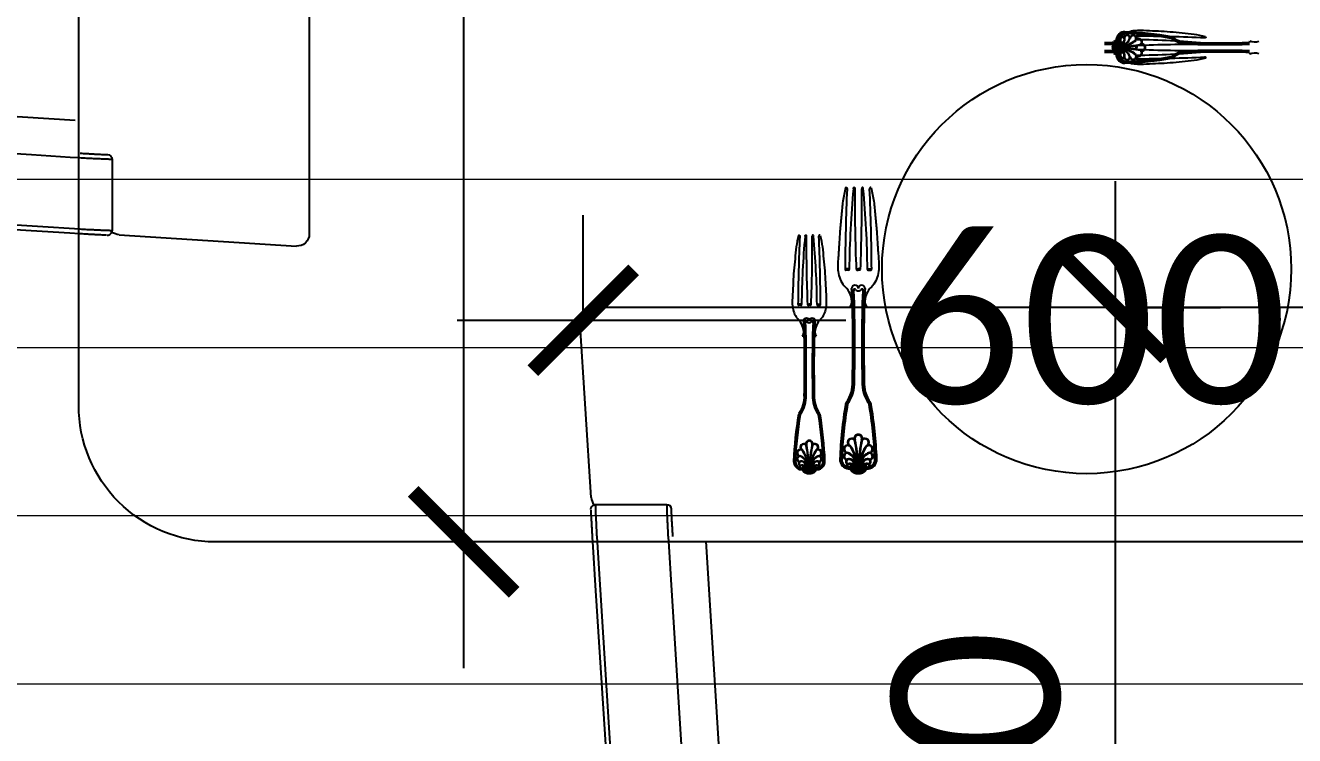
# Model space of a CAD drawing. Header units: millimetres. Extents: x -18512 to 101824, y -95768 to 52898.
# Drawn here: x 31780 to 32534, y -53683 to -53261 of the extents above; entities that cross this region are included whole.
import ezdxf

# ---------------------------------------------------------------- set-up
doc = ezdxf.new("R2010")
doc.units = ezdxf.units.MM
doc.header["$LTSCALE"] = 25
doc.header["$PDMODE"] = 3
doc.layers.get('0').update_dxf_attribs({"color": 254, "lineweight": 0})
doc.layers.get('Defpoints').update_dxf_attribs({"lineweight": 0})
doc.layers.add('1547 I-StB-p-00-GA$0$WD-FURNITURE', color=1, linetype='Continuous')
doc.layers.add('1547 I-StB-p-00-GA$0$WD-FURNITURE-DETAIL', color=126, linetype='Continuous')
doc.layers.add('I-WALL', color=2, linetype='Continuous', lineweight=9)
doc.layers.add('wood flooring', color=8, linetype='Continuous', lineweight=13)
doc.styles.add('FW_Calibri', font='calibri.ttf')
doc.dimstyles.new('1-50', dxfattribs={"dimscale": 50, "dimtxt": 2, "dimasz": 1.2, "dimexe": 1.25, "dimexo": 0.625, "dimtad": 1, "dimdec": 0, "dimtxsty": 'FW_Calibri', "dimblk": 'ARCHTICK', "dimcen": 2.5, "dimdle": 1.5, "dimadec": 0, "dimazin": 0, "dimtfac": 1, "dimtdec": 0, "dimtmove": 0, "dimatfit": 3, "dimfxl": 6, "dimfxlon": 1, "dimarcsym": 0})

# ---------------------------------------------------------------- blocks, each defined once
blk = doc.blocks.new('1547 I-StB-p-00-GA$0$chair')
at = {"layer": '1547 I-StB-p-00-GA$0$WD-FURNITURE'}
for p, q in [((265.77, 74.61), (280.06, -151.87)), ((308.87, -178.78), (360.92, -178.78)), ((321.29, -179.15), (321.29, -178.78)), ((355.45, -179.15), (355.45, -178.78)), ((364.29, -184.13), (372.48, -313.98)), ((-361.61, -323.4), (363.64, -323.39))]:
    blk.add_line(p, q, dxfattribs=at)
at = {"layer": '1547 I-StB-p-00-GA$0$WD-FURNITURE', "flags": 128}
for points in [[(307.87, -155.17), (307.42, -148.1), (305.64, -119.83), (298.51, -6.72), (286.74, 179.8)], [(338.79, 179.8), (339.24, 172.73), (341.02, 144.45), (348.16, 31.35), (359.92, -155.17)], [(363.45, -154.95), (363.01, -147.88), (361.23, -119.6), (354.09, -6.5), (342.34, 179.8)], [(360.92, -178.78), (361.64, -178.71), (361.83, -178.66)]]:
    blk.add_lwpolyline(points, dxfattribs=at)
at = {"layer": '1547 I-StB-p-00-GA$0$WD-FURNITURE'}
for centre, radius, start, end in [((308.87, -175.24), 3.54, 183.60511, 269.99879), ((355.45, -184.68), 8.85, 3.6089, 42.04866), ((363.64, -314.54), 8.85, 270.00043, 3.60887)]:
    blk.add_arc(centre, radius, start, end, dxfattribs=at)
for points, knots in [([(304.34, -155.4), (304.43, -156.89), (304.59, -159.52), (304.8, -163.1), (304.97, -166.12), (305.12, -168.83), (305.23, -171.16), (305.31, -173.04), (305.36, -174.42), (305.37, -175.3), (305.35, -175.41), (305.33, -175.46)], [0, 0, 0, 0, 0.142603, 0.249927, 0.35725, 0.464402, 0.571553, 0.678665, 0.785775, 0.892887, 1, 1, 1, 1]), ([(308.87, -178.78), (308.88, -178.72), (308.9, -178.59), (308.89, -177.57), (308.85, -175.94), (308.77, -173.74), (308.65, -170.99), (308.51, -167.82), (308.34, -164.26), (308.13, -160.04), (307.96, -156.93), (307.87, -155.17)], [0, 0, 0, 0, 0.105606, 0.214271, 0.319871, 0.428528, 0.534156, 0.642836, 0.748613, 0.857447, 1, 1, 1, 1]), ([(359.92, -155.17), (360.01, -156.93), (360.18, -160.01), (360.39, -164.22), (360.56, -167.76), (360.7, -170.96), (360.81, -173.69), (360.9, -175.92), (360.94, -177.54), (360.95, -178.59), (360.93, -178.72), (360.92, -178.78)], [0, 0, 0, 0, 0.142554, 0.248331, 0.357164, 0.462792, 0.571472, 0.677072, 0.785729, 0.891335, 1, 1, 1, 1]), ([(364.47, -174.8), (364.48, -174.78), (364.49, -174.68), (364.47, -173.95), (364.43, -172.6), (364.35, -170.71), (364.23, -168.38), (364.09, -165.67), (363.92, -162.66), (363.71, -159.07), (363.55, -156.45), (363.45, -154.95)], [0, 0, 0, 0, 0.025798, 0.142664, 0.25953, 0.376395, 0.493305, 0.610216, 0.727313, 0.84441, 1, 1, 1, 1]), ([(364.48, -175.21), (364.48, -175.22), (364.48, -175.32), (364.47, -175.5), (364.42, -175.88), (364.28, -176.43), (363.98, -177.09), (363.44, -177.78), (362.72, -178.36), (362.12, -178.55), (361.82, -178.64)], [0, 0, 0, 0, 0.031894, 0.193604, 0.305661, 0.40232, 0.533496, 0.682089, 0.844817, 1, 1, 1, 1])]:
    blk.add_open_spline(points, degree=3, knots=knots, dxfattribs=at)
blk = doc.blocks.new('_ArchTick')
at = {"color": 0, "linetype": 'ByBlock', "const_width": 0.15}
blk.add_lwpolyline([(-0.5, -0.5), (0.5, 0.5)], dxfattribs=at)
blk = doc.blocks.new('*D437')
at = {"layer": 'Defpoints', "color": 0, "transparency": 16777216}
for p in [(32040.38, -50068.12), (32040.38, -53568.12), (32040.38, -53568.12)]:
    blk.add_point(p, dxfattribs=at)
at = {"layer": 'I-WALL', "color": 0, "lineweight": -2, "transparency": 16777216}
for p, q in [((32040.38, -49993.12), (32040.38, -53643.12)), ((32040.38, -50068.12), (31977.88, -50068.12)), ((32040.38, -53568.12), (31977.88, -53568.12))]:
    blk.add_line(p, q, dxfattribs=at)
at = {"layer": 'I-WALL', "color": 0, "lineweight": -2, "transparency": 16777216, "xscale": 59.99999999999995, "yscale": 59.99999999999995, "zscale": 59.99999999999995}
for p, rotation in [((32040.38, -50068.12), 90), ((32040.38, -53568.12), 270)]:
    blk.add_blockref('_ArchTick', p, dxfattribs=dict(at, rotation=rotation))
at = {"layer": 'I-WALL', "color": 0, "transparency": 16777216, "insert": (31957.9, -51818.12), "char_height": 100, "attachment_point": 5, "rotation": 90, "style": 'FW_Calibri'}
blk.add_mtext('3500', dxfattribs=at)
blk = doc.blocks.new('*D439')
at = {"layer": 'Defpoints', "color": 0, "transparency": 16777216}
for p in [(32410.73, -53428.74), (32410.73, -54048.89), (32427.73, -54048.89)]:
    blk.add_point(p, dxfattribs=at)
at = {"layer": 'I-WALL', "color": 0, "lineweight": -2, "transparency": 16777216}
for p, q in [((32427.73, -53353.74), (32427.73, -54123.89)), ((32427.73, -53428.74), (32490.23, -53428.74)), ((32427.73, -54048.89), (32490.23, -54048.89))]:
    blk.add_line(p, q, dxfattribs=at)
at = {"layer": 'I-WALL', "color": 0, "lineweight": -2, "transparency": 16777216, "xscale": 59.99999999999995, "yscale": 59.99999999999995, "zscale": 59.99999999999995}
for p, rotation in [((32427.73, -53428.74), 90), ((32427.73, -54048.89), 270)]:
    blk.add_blockref('_ArchTick', p, dxfattribs=dict(at, rotation=rotation))
at = {"layer": 'I-WALL', "color": 0, "transparency": 16777216, "insert": (32345.25, -53738.81), "char_height": 100, "attachment_point": 5, "rotation": 90, "style": 'FW_Calibri'}
blk.add_mtext('620', dxfattribs=at)
blk = doc.blocks.new('*D440')
at = {"layer": 'Defpoints', "color": 0, "transparency": 16777216}
for p in [(32111.54, -53436.37), (32711.92, -53435.91), (32711.92, -53436.37)]:
    blk.add_point(p, dxfattribs=at)
at = {"layer": 'I-WALL', "color": 0, "lineweight": -2, "transparency": 16777216}
for p, q in [((32111.54, -53436.37), (32111.54, -53373.87)), ((32036.54, -53436.37), (32267.56, -53436.37)), ((32786.92, -53436.37), (32555.91, -53436.37)), ((32711.92, -53436.37), (32711.92, -53498.87))]:
    blk.add_line(p, q, dxfattribs=at)
at = {"layer": 'I-WALL', "color": 0, "lineweight": -2, "transparency": 16777216, "xscale": 59.99999999999995, "yscale": 59.99999999999995, "zscale": 59.99999999999995, "rotation": 180}
blk.add_blockref('_ArchTick', (32111.54, -53436.37), dxfattribs=at)
at = {"layer": 'I-WALL', "color": 0, "lineweight": -2, "transparency": 16777216, "xscale": 59.99999999999995, "yscale": 59.99999999999995, "zscale": 59.99999999999995}
blk.add_blockref('_ArchTick', (32711.92, -53436.37), dxfattribs=at)
at = {"layer": 'I-WALL', "color": 0, "transparency": 16777216, "insert": (32411.73, -53436.37), "char_height": 100, "attachment_point": 5, "style": 'FW_Calibri'}
blk.add_mtext('600', dxfattribs=at)

msp = doc.modelspace()

# ---------------------------------------------------------------- hatches: boundary and pattern name
at = {"layer": 'wood flooring'}
h = msp.add_hatch(dxfattribs=at)
h.set_pattern_fill('_USER', color=256, scale=100, pattern_type=0)
h.set_pattern_definition([(360, (338285.01, 171947.46), (-2e-14, 100), [])])
h.paths.add_polyline_path([(33755.49, -49171.88), (31012.89, -49171.88), (31012.89, -49811.47), (31012.89, -62446.88), (32698.09, -62446.88), (32698.09, -63146.88), (33808.09, -63146.88)])

# ---------------------------------------------------------------- linework, layer by layer
at = {"layer": '1547 I-StB-p-00-GA$0$WD-FURNITURE'}
msp.add_lwpolyline([(31892.63, -50068.12), (32930.47, -50068.12, -0.414214), (33011.55, -50149.21), (33011.55, -53487.04, -0.414214), (32930.47, -53568.12), (31892.63, -53568.12, -0.414214), (31811.55, -53487.04), (31811.55, -50149.21, -0.414214)], format="xyb", close=True, dxfattribs=at)
at = {"layer": '1547 I-StB-p-00-GA$0$WD-FURNITURE-DETAIL'}
for p, q in [((32439.93, -53269.26), (32439.93, -53267.84)), ((32440.64, -53269.26), (32440.64, -53267.84)), ((32431.17, -53274.05), (32426.24, -53273.95)), ((32431.17, -53274.36), (32426.24, -53274.46)), ((32426.3, -53273.42), (32431.17, -53273.74)), ((32426.3, -53274.99), (32431.17, -53274.67)), ((32431.16, -53273.42), (32426.42, -53272.89)), ((32431.16, -53274.99), (32426.42, -53275.52)), ((32431.15, -53273.11), (32426.6, -53272.35)), ((32431.15, -53275.3), (32426.6, -53276.06)), ((32431.14, -53272.8), (32426.86, -53271.81)), ((32431.14, -53275.61), (32426.86, -53276.6)), ((32431.12, -53272.49), (32427.19, -53271.3)), ((32431.1, -53272.18), (32427.59, -53270.82)), ((32431.07, -53271.87), (32428.04, -53270.39)), ((32430.96, -53270.92), (32430.58, -53270.92)), ((32439.93, -53273.48), (32439.93, -53274.21)), ((32439.93, -53274.93), (32439.93, -53274.21)), ((32440.64, -53273.48), (32440.64, -53274.21)), ((32440.64, -53274.93), (32440.64, -53274.21)), ((32507.47, -53271.24), (32507.72, -53270.17)), ((32431.12, -53275.93), (32427.19, -53277.11)), ((32431.1, -53276.23), (32427.59, -53277.59)), ((32431.07, -53276.54), (32428.04, -53278.02)), ((32439.93, -53279.15), (32439.93, -53280.57)), ((32440.64, -53279.15), (32440.64, -53280.57)), ((32507.47, -53277.17), (32507.72, -53278.24)), ((32269.19, -53405.72), (32267.52, -53405.72)), ((32269.19, -53406.56), (32267.52, -53406.56)), ((32274.17, -53405.72), (32275.02, -53405.72)), ((32274.17, -53406.56), (32275.02, -53406.56)), ((32275.88, -53405.72), (32275.02, -53405.72)), ((32275.88, -53406.56), (32275.02, -53406.56)), ((32280.86, -53405.72), (32282.53, -53405.72)), ((32280.86, -53406.56), (32282.53, -53406.56)), ((32240.92, -53426.73), (32239.51, -53426.73)), ((32240.92, -53427.43), (32239.51, -53427.43)), ((32245.15, -53426.73), (32245.87, -53426.73)), ((32245.15, -53427.43), (32245.87, -53427.43)), ((32246.59, -53426.73), (32245.87, -53426.73)), ((32246.59, -53427.43), (32245.87, -53427.43)), ((32250.82, -53426.73), (32252.23, -53426.73)), ((32250.82, -53427.43), (32252.23, -53427.43)), ((32271.53, -53428.59), (32270.26, -53428.29)), ((32278.52, -53428.59), (32279.79, -53428.29)), ((32242.91, -53446.1), (32241.84, -53445.85)), ((32248.84, -53446.1), (32249.91, -53445.85)), ((32243.53, -53522.5), (32242.06, -53525.53)), ((32243.85, -53522.47), (32242.48, -53525.99)), ((32242.59, -53522.61), (32242.59, -53522.99)), ((32244.15, -53522.45), (32242.96, -53526.39)), ((32244.46, -53522.43), (32243.48, -53526.71)), ((32244.78, -53522.42), (32244.01, -53526.97)), ((32245.09, -53522.41), (32244.55, -53527.15)), ((32245.09, -53527.27), (32245.4, -53522.41)), ((32245.71, -53522.41), (32245.61, -53527.33)), ((32246.03, -53522.41), (32246.13, -53527.33)), ((32246.65, -53527.27), (32246.34, -53522.41)), ((32246.65, -53522.41), (32247.19, -53527.15)), ((32246.96, -53522.42), (32247.73, -53526.97)), ((32247.28, -53522.43), (32248.26, -53526.71)), ((32247.59, -53522.45), (32248.78, -53526.39)), ((32247.9, -53522.47), (32249.26, -53525.99)), ((32248.21, -53522.5), (32249.68, -53525.53)), ((32272.27, -53521.59), (32270.53, -53525.16)), ((32272.64, -53521.56), (32271.03, -53525.7)), ((32271.15, -53521.71), (32271.15, -53522.17)), ((32273, -53521.53), (32271.59, -53526.17)), ((32273.36, -53521.51), (32272.2, -53526.56)), ((32273.73, -53521.49), (32272.83, -53526.86)), ((32274.1, -53521.48), (32273.47, -53527.08)), ((32274.1, -53527.22), (32274.47, -53521.47)), ((32274.84, -53521.47), (32274.72, -53527.28)), ((32275.21, -53521.47), (32275.33, -53527.28)), ((32275.95, -53527.22), (32275.58, -53521.47)), ((32275.95, -53521.48), (32276.58, -53527.08)), ((32276.32, -53521.49), (32277.22, -53526.86)), ((32276.68, -53521.51), (32277.85, -53526.56)), ((32277.05, -53521.53), (32278.46, -53526.17)), ((32277.41, -53521.56), (32279.02, -53525.7)), ((32277.78, -53521.59), (32279.52, -53525.16))]:
    msp.add_line(p, q, dxfattribs=at)
for centre, radius in [((32430.16, -53269.61), 0.807), ((32430.16, -53278.8), 0.807), ((32410.72, -53405.96), 121.62), ((32241.27, -53523.41), 0.807), ((32250.47, -53523.41), 0.807), ((32269.6, -53522.66), 0.952), ((32280.45, -53522.66), 0.952)]:
    msp.add_circle(centre, radius, dxfattribs=at)
for centre, radius, start, end in [((32433.27, -53269.78), 4.9, 87.81295, 175.67093), ((32433.26, -53269.76), 4.36, 87.67986, 175.98062), ((32433.26, -53269.76), 3.85, 87.67986, 172.20689), ((32432.09, -53269.48), 1.62, 54.40564, 159.71409), ((32434.8, -53268.62), 1.82, 19.52396, 165.27709), ((32434.8, -53268.62), 1.51, 358.78424, 179.55904), ((32424.55, -53484.09), 218.36, 80.39252, 87.67127), ((32424.55, -53484.09), 218.87, 80.39252, 87.67127), ((32424.55, -53484.09), 219.38, 80.39252, 87.67127), ((32424.55, -53484.09), 219.38, 80.39252, 87.67127), ((32438.38, -53268.95), 2.08, 352.26248, 153.26726), ((32438.38, -53268.95), 1.77, 331.63335, 170.55921), ((32440.28, -53267.84), 0.354, 89.47736, 180), ((32430.72, -54451.43), 1183.99, 87.56792, 89.53708), ((32440.98, -53267.84), 0.344, 87.83621, 180.68135), ((32460.88, -53269.45), 1.69, 53.91929, 80.39252), ((32471.64, -53254.68), 16.59, 233.91929, 273.21721), ((32421.14, -53165.95), 105.29, 270.06408, 275.14105), ((32421.14, -53165.95), 105.8, 270.06408, 274.55624), ((32421.14, -53165.95), 106.31, 270.06408, 274.53015), ((32426.24, -53274.21), 0.256, 87.67085, 272.32915), ((32426.27, -53273.69), 0.264, 83.94764, 263.94764), ((32426.27, -53274.72), 0.264, 96.05236, 276.05236), ((32426.36, -53273.16), 0.275, 77.68238, 257.68238), ((32426.36, -53275.26), 0.275, 102.31762, 282.31762), ((32426.51, -53272.62), 0.286, 71.16419, 251.16419), ((32426.51, -53275.79), 0.286, 108.83581, 288.83581), ((32426.73, -53272.08), 0.296, 64.39486, 244.39486), ((32427.02, -53271.56), 0.305, 57.39634, 237.39634), ((32423.05, -53258.85), 12.19, 288.52334, 308.67995), ((32427.39, -53271.06), 0.312, 50.21947, 230.21947), ((32427.81, -53270.61), 0.312, 42.97141, 222.97141), ((32431.17, -53274.21), 4.93, 122.72018, 129.34778), ((32430.14, -53269.44), 1.75, 168.6831, 239.85785), ((32430.14, -53269.44), 1.23, 180.32672, 239.85785), ((32429.89, -53269.92), 1.21, 238.61747, 56.0831), ((32431.3, -53274.18), 1.82, 130.78539, 180.76087), ((32431.3, -53274.23), 1.82, 179.23913, 229.21461), ((32431.3, -53274.23), 1.82, 179.23913, 229.21461), ((32429.9, -53269.51), 1.06, 249.08378, 354.7865), ((32429.49, -53272.57), 0.645, 336.40917, 85.97071), ((32429.49, -53275.84), 0.645, 274.02929, 23.59083), ((32429.52, -53272.23), 0.817, 315.54419, 88.5176), ((32429.52, -53276.18), 0.817, 271.4824, 44.45581), ((32430.58, -53272.51), 1.69, 270, 90), ((32430.58, -53275.9), 1.69, 270, 90), ((32432.09, -53269.48), 1.31, 54.40564, 165.31334), ((32408.37, -53273.96), 22.8, 359.38551, 8.53825), ((32408.37, -53274.45), 22.8, 351.46175, 0.61449), ((32430.77, -53269.47), 2.42, 277.27627, 18.97501), ((32430.82, -53269.56), 2.64, 276.04073, 20.99903), ((32431.16, -53267.12), 5.37, 269.54374, 343.34123), ((32431.17, -53267.13), 5.67, 269.71012, 344.28767), ((32430.52, -53258.16), 14.96, 272.41077, 308.97297), ((32430.53, -53258.18), 15.26, 272.37637, 309.23786), ((32429.42, -53211.52), 62.24, 271.6084, 282.37674), ((32429.45, -53211.86), 62.21, 271.57743, 282.51708), ((32429.45, -53336.56), 62.22, 77.48339, 88.4221), ((32429.42, -53336.89), 62.24, 77.62326, 88.3916), ((32430.53, -53290.23), 15.26, 50.76214, 87.60478), ((32430.52, -53290.25), 14.96, 51.02703, 87.53361), ((32431.17, -53281.29), 5.67, 15.71233, 90.00346), ((32432.46, -53268.92), 0.637, 21.92291, 52.63444), ((32440.28, -53269.26), 0.354, 180, 269.27156), ((32440.28, -53273.48), 0.354, 92.45285, 180), ((32440.28, -53274.93), 0.354, 180, 267.54715), ((32441.71, -53270.89), 1.77, 306.21356, 149.93084), ((32474.79, -54105.44), 833.02, 89.57561, 92.37531), ((32474.79, -52442.97), 833.02, 267.62469, 270.42439), ((32434.89, -53773.66), 504.08, 84.75533, 89.38699), ((32441.71, -53270.89), 2.08, 322.8986, 127.59919), ((32441, -53269.25), 0.368, 180.91883, 267.04538), ((32441.05, -53273.51), 0.413, 100.3988, 176.75405), ((32441.05, -53274.9), 0.413, 183.24595, 259.6012), ((32443.68, -53274.21), 1.77, 270, 114.56935), ((32443.68, -53274.21), 1.77, 245.43065, 90), ((32443.68, -53274.21), 2.08, 270, 98.23531), ((32443.68, -53274.21), 2.08, 261.76469, 90), ((32460.88, -53269.45), 0.678, 53.91929, 80.39252), ((32460.88, -53269.45), 1.19, 53.91929, 80.39252), ((32471.64, -53254.68), 17.6, 233.91929, 273.21721), ((32471.64, -53254.68), 17.1, 233.91929, 273.21721), ((32490.02, -52436.93), 835.51, 268.80214, 271.19786), ((32490.02, -52436.92), 835.01, 268.80205, 271.19795), ((32490.02, -52436.91), 834.52, 268.80197, 271.19803), ((32510.69, -53264.52), 6.38, 242.31309, 292.55963), ((32421.14, -53382.46), 106.31, 85.46985, 89.93592), ((32421.14, -53382.46), 106.31, 85.46985, 89.93592), ((32421.14, -53382.46), 105.8, 85.44376, 89.93592), ((32421.14, -53382.46), 105.29, 84.85895, 89.93592), ((32426.73, -53276.33), 0.296, 115.60514, 295.60514), ((32427.02, -53276.86), 0.305, 122.60366, 302.60366), ((32423.05, -53289.56), 12.19, 51.32005, 71.47666), ((32427.39, -53277.35), 0.312, 129.78053, 309.78053), ((32427.81, -53277.81), 0.312, 137.02859, 317.02859), ((32431.17, -53274.21), 4.93, 230.65222, 237.27982), ((32430.14, -53278.97), 1.75, 120.14215, 191.3169), ((32433.27, -53278.63), 4.9, 184.32907, 272.18705), ((32430.14, -53278.97), 1.23, 120.14215, 191.77564), ((32433.26, -53278.66), 4.36, 184.01938, 272.32014), ((32429.89, -53278.49), 1.21, 303.9169, 121.38253), ((32433.26, -53278.66), 3.85, 187.79311, 272.32014), ((32429.9, -53278.9), 1.06, 5.2135, 110.91622), ((32432.09, -53278.93), 1.62, 200.28591, 305.59436), ((32432.09, -53278.93), 1.62, 200.28591, 305.59436), ((32432, -53279.01), 1.2, 192.06484, 324.41466), ((32432.09, -53278.93), 1.31, 194.68666, 305.59436), ((32430.84, -53278.85), 2.31, 338.00955, 84.19244), ((32430.83, -53278.85), 2.63, 338.89212, 84.19945), ((32431.16, -53281.29), 5.37, 16.65877, 89.96008), ((32432.46, -53279.49), 0.637, 307.36556, 338.07709), ((32434.8, -53279.79), 1.82, 194.72291, 340.47604), ((32434.8, -53279.79), 1.82, 194.72291, 340.47604), ((32434.8, -53279.79), 1.51, 180.44096, 1.21576), ((32434.8, -53279.79), 1.51, 180.44096, 1.21576), ((32424.55, -53064.33), 218.36, 272.32873, 279.60748), ((32424.55, -53064.33), 218.87, 272.32873, 279.60748), ((32424.55, -53064.33), 219.38, 272.32873, 279.60748), ((32424.55, -53064.33), 219.38, 272.32873, 279.60748), ((32438.38, -53279.46), 2.08, 206.73274, 7.73752), ((32438.38, -53279.46), 2.08, 206.73274, 7.73752), ((32438.38, -53279.46), 1.77, 189.44079, 28.36665), ((32438.38, -53279.46), 1.77, 189.44079, 28.36665), ((32440.28, -53279.15), 0.354, 90.72844, 180), ((32440.28, -53280.57), 0.354, 180, 270.52264), ((32441.71, -53277.53), 1.77, 210.06916, 53.78644), ((32434.89, -52774.75), 504.08, 270.61301, 275.24467), ((32430.72, -52096.98), 1183.99, 270.46292, 272.43208), ((32441.71, -53277.53), 2.08, 232.40081, 37.1014), ((32441, -53279.16), 0.368, 92.95462, 179.08117), ((32440.98, -53280.57), 0.344, 179.31865, 272.16379), ((32460.88, -53278.96), 0.678, 279.60748, 306.08071), ((32460.88, -53278.96), 1.19, 279.60748, 306.08071), ((32460.88, -53278.96), 1.69, 279.60748, 306.08071), ((32471.64, -53293.73), 17.6, 86.78279, 126.08071), ((32471.64, -53293.73), 17.1, 86.78279, 126.08071), ((32471.64, -53293.73), 16.59, 86.78279, 126.08071), ((32490.11, -54111.49), 835.51, 88.80835, 91.20408), ((32490.11, -54111.5), 835.01, 88.80826, 91.20416), ((32490.11, -54111.5), 834.52, 88.80818, 91.20425), ((32510.69, -53283.89), 6.38, 67.44037, 117.68691), ((33663.89, -53417.42), 1396.84, 177.56792, 179.53707), ((32864.27, -53412.51), 594.7, 174.75533, 179.38699), ((33255.69, -53365.43), 982.78, 179.57561, 182.37531), ((31294.36, -53365.43), 982.78, 357.62469, 0.42439), ((31685.78, -53412.51), 594.7, 0.61301, 5.24467), ((30886.16, -53417.42), 1396.84, 0.46292, 2.43207), ((33423.1, -53436.64), 1183.99, 177.56792, 179.53708), ((32745.32, -53432.48), 504.08, 174.75533, 179.38699), ((33077.1, -53392.57), 833.02, 179.57561, 182.37531), ((31414.64, -53392.57), 833.02, 357.62469, 0.42439), ((31746.42, -53432.48), 504.08, 0.61301, 5.24467), ((31068.64, -53436.64), 1183.99, 0.46292, 2.43208), ((32267.52, -53406.14), 0.417, 179.47736, 270), ((32267.51, -53405.32), 0.406, 177.83621, 270.68135), ((32269.18, -53405.29), 0.434, 270.91883, 357.04538), ((32269.19, -53406.14), 0.417, 270, 359.27156), ((32274.2, -53405.24), 0.487, 190.39879, 266.75405), ((32274.17, -53406.14), 0.417, 182.45285, 270), ((32275.85, -53405.24), 0.487, 273.24595, 349.6012), ((32275.88, -53406.14), 0.417, 270, 357.54715), ((32280.87, -53405.29), 0.434, 182.95462, 269.08117), ((32280.86, -53406.14), 0.417, 180.72844, 270), ((32282.54, -53405.32), 0.406, 269.31865, 2.16379), ((32282.53, -53406.14), 0.417, 270, 0.52264), ((32256.91, -53426.47), 14.39, 18.52334, 38.67995), ((32273.03, -53417.59), 2, 360, 180), ((32147.31, -53428.72), 124.22, 0.06408, 5.14104), ((32272.7, -53418.83), 0.964, 45.54419, 178.51759), ((32147.31, -53428.72), 124.82, 0.06408, 4.55624), ((32273.09, -53418.87), 0.76, 66.40917, 175.97071), ((32147.31, -53428.72), 125.42, 0.06408, 4.53015), ((32275, -53416.74), 2.15, 220.78539, 270.76087), ((32277.02, -53417.59), 2, 360, 180), ((32275.05, -53416.74), 2.15, 269.23913, 319.21461), ((32275.05, -53416.74), 2.15, 269.23913, 319.21461), ((32276.96, -53418.87), 0.76, 4.02929, 113.59083), ((32277.35, -53418.83), 0.964, 1.4824, 134.45581), ((32402.74, -53428.72), 125.42, 175.46985, 179.93592), ((32402.74, -53428.72), 125.42, 175.46985, 179.93592), ((32402.74, -53428.72), 124.82, 175.44376, 179.93592), ((32402.74, -53428.72), 124.22, 174.85895, 179.93592), ((32293.14, -53426.47), 14.39, 141.32005, 161.47666), ((32239.5, -53426.38), 0.344, 177.83621, 270.68135), ((32240.92, -53426.36), 0.368, 270.91883, 357.04538), ((32245.17, -53426.31), 0.413, 190.3988, 266.75405), ((32246.57, -53426.31), 0.413, 273.24595, 349.6012), ((32250.82, -53426.36), 0.368, 182.95462, 269.08117), ((32252.24, -53426.38), 0.344, 269.31865, 2.16379), ((32263.6, -53424.79), 7.53, 332.31309, 22.55963), ((32286.45, -53424.79), 7.53, 157.44037, 207.68691), ((32239.51, -53427.08), 0.354, 179.47736, 270), ((32240.92, -53427.08), 0.354, 270, 359.27156), ((32245.15, -53427.08), 0.354, 182.45285, 270), ((32246.59, -53427.08), 0.354, 270, 357.54715), ((32250.82, -53427.08), 0.354, 180.72844, 270), ((32252.23, -53427.08), 0.354, 270, 0.52264), ((31145.18, -53450.6), 1126.56, 358.88003, 1.11997), ((31145.18, -53450.6), 1127.16, 358.88007, 1.11993), ((31145.19, -53450.6), 1127.76, 358.88011, 1.11989), ((33404.87, -53450.49), 1127.76, 178.88592, 181.1257), ((33404.87, -53450.49), 1127.16, 178.88588, 181.12574), ((33404.87, -53450.49), 1126.56, 178.88584, 181.12578), ((32230.52, -53444.31), 12.19, 18.52334, 38.67995), ((32236.18, -53442.89), 6.38, 332.31309, 22.55963), ((32244.18, -53436.79), 1.69, 0, 180), ((32137.62, -53446.22), 105.29, 0.06408, 5.14105), ((32243.9, -53437.84), 0.817, 45.54419, 178.5176), ((32137.62, -53446.22), 105.8, 0.06408, 4.55624), ((32244.23, -53437.87), 0.645, 66.40917, 175.97071), ((32137.62, -53446.22), 106.31, 0.06408, 4.53015), ((32245.85, -53436.07), 1.82, 220.78539, 270.76087), ((32247.56, -53436.79), 1.69, 0, 180), ((32245.89, -53436.07), 1.82, 269.23913, 319.21461), ((32245.89, -53436.07), 1.82, 269.23913, 319.21461), ((32247.51, -53437.87), 0.645, 4.02929, 113.59083), ((32247.84, -53437.84), 0.817, 1.4824, 134.45581), ((32354.12, -53446.22), 106.31, 175.46985, 179.93592), ((32354.12, -53446.22), 106.31, 175.46985, 179.93592), ((32354.12, -53446.22), 105.8, 175.44376, 179.93592), ((32354.12, -53446.22), 105.29, 174.85895, 179.93592), ((32255.56, -53442.89), 6.38, 157.44037, 207.68691), ((32261.23, -53444.31), 12.19, 141.32005, 161.47666), ((31408.57, -53463.55), 834.52, 358.80197, 1.19803), ((31408.58, -53463.55), 835.01, 358.80205, 1.19795), ((31408.59, -53463.55), 835.51, 358.80214, 1.19786), ((33083.15, -53463.46), 835.51, 178.80835, 181.20408), ((33083.16, -53463.46), 835.01, 178.80826, 181.20416), ((33083.17, -53463.46), 834.52, 178.80818, 181.20425), ((32251.99, -53473.72), 19.57, 323.91929, 3.21721), ((32251.99, -53473.72), 20.17, 323.91929, 3.21721), ((32251.99, -53473.72), 20.77, 323.91929, 3.21721), ((32298.06, -53473.72), 20.77, 176.78278, 216.0807), ((32298.06, -53473.72), 20.17, 176.78278, 216.0807), ((32298.06, -53473.72), 19.57, 176.78278, 216.0807), ((32226.34, -53481.93), 16.59, 323.91929, 3.21721), ((32226.34, -53481.93), 17.1, 323.91929, 3.21721), ((32226.34, -53481.93), 17.6, 323.91929, 3.21721), ((32265.4, -53481.93), 17.6, 176.78279, 216.08071), ((32265.4, -53481.93), 17.1, 176.78279, 216.08071), ((32265.4, -53481.93), 16.59, 176.78279, 216.08071), ((32522.64, -53529.29), 258.82, 170.39252, 177.67127), ((32522.64, -53529.29), 258.82, 170.39252, 177.67127), ((32522.64, -53529.29), 258.22, 170.39252, 177.67127), ((32522.64, -53529.29), 257.62, 170.39252, 177.67127), ((32269.42, -53486.42), 2, 143.91929, 170.39252), ((32269.42, -53486.42), 1.4, 143.91929, 170.39252), ((32269.42, -53486.42), 0.799, 143.91929, 170.39252), ((32280.63, -53486.42), 0.799, 9.60748, 36.0807), ((32027.41, -53529.29), 257.62, 2.32873, 9.60748), ((32280.63, -53486.42), 1.4, 9.60748, 36.0807), ((32027.41, -53529.29), 258.22, 2.32873, 9.60748), ((32280.63, -53486.42), 2, 9.60748, 36.0807), ((32027.41, -53529.29), 258.82, 2.32873, 9.60748), ((32027.41, -53529.29), 258.82, 2.32873, 9.60748), ((32455.75, -53529.03), 219.38, 170.39252, 177.67127), ((32455.75, -53529.03), 219.38, 170.39252, 177.67127), ((32455.75, -53529.03), 218.87, 170.39252, 177.67127), ((32455.75, -53529.03), 218.36, 170.39252, 177.67127), ((32241.12, -53492.7), 1.69, 143.91929, 170.39252), ((32241.12, -53492.7), 1.19, 143.91929, 170.39252), ((32241.12, -53492.7), 0.678, 143.91929, 170.39252), ((32250.62, -53492.7), 0.678, 9.60748, 36.08071), ((32035.99, -53529.03), 218.36, 2.32873, 9.60748), ((32250.62, -53492.7), 1.19, 9.60748, 36.08071), ((32035.99, -53529.03), 218.87, 2.32873, 9.60748), ((32250.62, -53492.7), 1.69, 9.60748, 36.08071), ((32035.99, -53529.03), 219.38, 2.32873, 9.60748), ((32035.99, -53529.03), 219.38, 2.32873, 9.60748), ((32245.87, -53509.9), 2.08, 0, 188.23531), ((32245.87, -53509.9), 2.08, 351.76469, 180), ((32245.87, -53509.9), 1.77, 0, 204.56935), ((32245.87, -53509.9), 1.77, 335.43065, 180), ((32271.11, -53509.03), 2.46, 52.8986, 217.59919), ((32271.11, -53509.03), 2.09, 36.21356, 239.93084), ((32275.02, -53506.72), 2.46, 360, 188.23531), ((32275.02, -53506.72), 2.46, 351.76469, 180), ((32201.07, -53523.54), 73.43, 1.6084, 12.37674), ((32275.02, -53506.72), 2.09, 360, 204.56935), ((32275.02, -53506.72), 2.09, 335.43065, 180), ((32201.47, -53523.5), 73.4, 1.57743, 12.51708), ((32348.59, -53523.5), 73.41, 167.48339, 178.4221), ((32348.98, -53523.54), 73.43, 167.62326, 178.3916), ((32278.94, -53509.03), 2.09, 300.06916, 143.78643), ((32278.94, -53509.03), 2.46, 322.40081, 127.1014), ((32240.29, -53518.78), 1.82, 109.52396, 255.27709), ((32240.62, -53515.2), 2.08, 82.26248, 243.26726), ((32240.62, -53515.2), 1.77, 61.63335, 260.55921), ((32238.79, -53522.41), 5.67, 359.71012, 74.28767), ((32242.55, -53511.86), 2.08, 52.8986, 217.59919), ((32242.55, -53511.86), 1.77, 36.21356, 239.93084), ((32229.83, -53523.05), 14.96, 2.41077, 38.97297), ((32229.85, -53523.04), 15.26, 2.37637, 39.23786), ((32183.19, -53524.15), 62.24, 1.6084, 12.37674), ((32183.52, -53524.12), 62.21, 1.57743, 12.51708), ((32308.22, -53524.12), 62.22, 167.48339, 178.4221), ((32308.56, -53524.15), 62.24, 167.62326, 178.3916), ((32261.9, -53523.04), 15.26, 140.76214, 177.60478), ((32261.92, -53523.05), 14.96, 141.02703, 177.53361), ((32252.95, -53522.41), 5.67, 105.71233, 180.00346), ((32249.19, -53511.86), 1.77, 300.06916, 143.78644), ((32249.19, -53511.86), 2.08, 322.40081, 127.1014), ((32251.12, -53515.2), 1.77, 279.44079, 118.36665), ((32251.12, -53515.2), 1.77, 279.44079, 118.36665), ((32251.12, -53515.2), 2.08, 296.73274, 97.73752), ((32251.12, -53515.2), 2.08, 296.73274, 97.73752), ((32251.45, -53518.78), 1.82, 284.72291, 70.47604), ((32251.45, -53518.78), 1.82, 284.72291, 70.47604), ((32268.44, -53517.19), 2.15, 109.52396, 255.27709), ((32268.83, -53512.97), 2.46, 82.26248, 243.26726), ((32268.44, -53517.19), 1.78, 88.78424, 269.55904), ((32268.83, -53512.97), 2.09, 61.63335, 260.55921), ((32266.67, -53521.47), 6.69, 359.71012, 74.28767), ((32266.66, -53521.48), 6.33, 359.54374, 73.34123), ((32256.09, -53522.23), 17.66, 2.41077, 38.97297), ((32256.12, -53522.23), 18, 2.37637, 39.23786), ((32293.93, -53522.23), 18, 140.76214, 177.60478), ((32293.95, -53522.23), 17.66, 141.02703, 177.53361), ((32283.38, -53521.47), 6.69, 105.71233, 180.00345), ((32283.39, -53521.48), 6.33, 106.65877, 179.96008), ((32281.22, -53512.97), 2.09, 279.44079, 118.36665), ((32281.22, -53512.97), 2.09, 279.44079, 118.36665), ((32281.22, -53512.97), 2.46, 296.73274, 97.73752), ((32281.22, -53512.97), 2.46, 296.73274, 97.73752), ((32281.61, -53517.19), 1.78, 270.44096, 91.21576), ((32281.61, -53517.19), 1.78, 270.44096, 91.21576), ((32281.61, -53517.19), 2.15, 284.72291, 70.47604), ((32281.61, -53517.19), 2.15, 284.72291, 70.47604), ((32241.45, -53520.3), 4.9, 177.81295, 265.67093), ((32241.42, -53520.31), 4.36, 177.67986, 265.98062), ((32241.42, -53520.31), 3.85, 177.67986, 262.20689), ((32240.29, -53518.78), 1.51, 88.78424, 269.55904), ((32241.14, -53521.48), 1.62, 144.40564, 249.71409), ((32241.14, -53521.48), 1.31, 144.40564, 255.31334), ((32240.59, -53521.11), 0.637, 111.92291, 142.63444), ((32241.22, -53522.75), 2.64, 6.04073, 110.99903), ((32238.78, -53522.41), 5.37, 359.54374, 73.34123), ((32241.14, -53522.81), 2.42, 7.27627, 108.97501), ((32241.59, -53523.68), 1.21, 328.61747, 146.0831), ((32241.11, -53523.43), 1.75, 258.6831, 329.85785), ((32241.11, -53523.43), 1.23, 270.32672, 329.85785), ((32241.18, -53523.67), 1.06, 339.08378, 84.7865), ((32245.63, -53545.2), 22.8, 89.38551, 98.53825), ((32246.12, -53545.2), 22.8, 81.46175, 90.61449), ((32252.96, -53522.41), 5.37, 106.65877, 179.96008), ((32250.52, -53522.74), 2.63, 68.89212, 174.19945), ((32250.51, -53522.74), 2.31, 68.00955, 174.19244), ((32250.15, -53523.68), 1.21, 33.9169, 211.38253), ((32250.63, -53523.43), 1.75, 210.14215, 281.3169), ((32250.56, -53523.67), 1.06, 95.2135, 200.91622), ((32250.63, -53523.43), 1.23, 210.14215, 281.77564), ((32250.32, -53520.31), 4.36, 274.01938, 2.32014), ((32250.3, -53520.3), 4.9, 274.32907, 2.18705), ((32250.32, -53520.31), 3.85, 277.79311, 2.32014), ((32250.68, -53521.57), 1.2, 282.06484, 54.41466), ((32250.6, -53521.48), 1.31, 284.68666, 35.59436), ((32250.6, -53521.48), 1.62, 290.28591, 35.59436), ((32250.6, -53521.48), 1.62, 290.28591, 35.59436), ((32251.15, -53521.11), 0.637, 37.36556, 68.07709), ((32251.45, -53518.78), 1.51, 270.44096, 91.21576), ((32251.45, -53518.78), 1.51, 270.44096, 91.21576), ((32269.8, -53518.99), 5.78, 177.81295, 265.67093), ((32269.77, -53519), 5.15, 177.67986, 265.98062), ((32269.77, -53519), 4.55, 177.67986, 262.20689), ((32269.45, -53520.39), 1.91, 144.40564, 249.71409), ((32269.45, -53520.39), 1.54, 144.40564, 255.31334), ((32268.79, -53519.95), 0.751, 111.92291, 142.63444), ((32269.54, -53521.88), 3.11, 6.04072, 110.99903), ((32269.44, -53521.95), 2.85, 7.27627, 108.97501), ((32269.97, -53522.98), 1.43, 328.61747, 146.0831), ((32269.4, -53522.68), 2.07, 258.6831, 329.85785), ((32269.4, -53522.68), 1.45, 270.32672, 329.85785), ((32269.49, -53522.96), 1.26, 339.08378, 84.7865), ((32275.02, -53521.47), 5.81, 212.72018, 219.34778), ((32274.74, -53548.37), 26.9, 89.38551, 98.53825), ((32275.31, -53548.37), 26.9, 81.46175, 90.61449), ((32280.51, -53521.87), 3.1, 68.89212, 174.19945), ((32280.5, -53521.86), 2.73, 68.00955, 174.19244), ((32280.08, -53522.98), 1.43, 33.9169, 211.38253), ((32280.64, -53522.68), 2.07, 210.14215, 281.3169), ((32280.56, -53522.96), 1.26, 95.2135, 200.91622), ((32280.64, -53522.68), 1.45, 210.14215, 281.77564), ((32275.02, -53521.47), 5.81, 320.65221, 327.27982), ((32280.28, -53519), 5.15, 274.01938, 2.32014), ((32280.25, -53518.99), 5.78, 274.32907, 2.18705), ((32280.28, -53519), 4.55, 277.79311, 2.32014), ((32280.7, -53520.49), 1.42, 282.06484, 54.41466), ((32280.6, -53520.39), 1.54, 284.68666, 35.59435), ((32280.6, -53520.39), 1.91, 290.28591, 35.59435), ((32280.6, -53520.39), 1.91, 290.28591, 35.59435), ((32281.26, -53519.95), 0.751, 37.36555, 68.07709), ((32245.87, -53522.41), 4.93, 212.72018, 219.34778), ((32242.27, -53525.76), 0.312, 132.97141, 312.97141), ((32242.72, -53526.19), 0.312, 140.21947, 320.21947), ((32243.22, -53526.55), 0.305, 147.39634, 327.39634), ((32243.74, -53526.84), 0.296, 154.39486, 334.39486), ((32244.28, -53527.06), 0.286, 161.16419, 341.16419), ((32244.82, -53527.21), 0.275, 167.68238, 347.68238), ((32245.35, -53527.3), 0.264, 173.94764, 353.94764), ((32245.87, -53527.33), 0.256, 177.67085, 2.32915), ((32246.39, -53527.3), 0.264, 186.05236, 6.05236), ((32246.92, -53527.21), 0.275, 192.31762, 12.31762), ((32247.46, -53527.06), 0.286, 198.83581, 18.83581), ((32248, -53526.84), 0.296, 205.60514, 25.60514), ((32248.52, -53526.55), 0.305, 212.60366, 32.60366), ((32249.02, -53526.19), 0.312, 219.78053, 39.78053), ((32249.47, -53525.76), 0.312, 227.02859, 47.02859), ((32245.87, -53522.41), 4.93, 320.65222, 327.27982), ((32270.78, -53525.43), 0.368, 132.97141, 312.97141), ((32271.31, -53525.93), 0.368, 140.21947, 320.21947), ((32271.9, -53526.36), 0.36, 147.39634, 327.39634), ((32272.52, -53526.71), 0.35, 154.39486, 334.39486), ((32273.15, -53526.97), 0.337, 161.16419, 341.16419), ((32273.79, -53527.15), 0.324, 167.68238, 347.68238), ((32274.41, -53527.25), 0.311, 173.94764, 353.94764), ((32275.02, -53527.28), 0.303, 177.67085, 2.32915), ((32275.64, -53527.25), 0.311, 186.05236, 6.05236), ((32276.26, -53527.15), 0.324, 192.31762, 12.31762), ((32276.9, -53526.97), 0.337, 198.83581, 18.83581), ((32277.53, -53526.71), 0.35, 205.60514, 25.60514), ((32278.15, -53526.36), 0.36, 212.60366, 32.60366), ((32278.74, -53525.93), 0.368, 219.78053, 39.78053), ((32279.27, -53525.43), 0.368, 227.02859, 47.02859)]:
    msp.add_arc(centre, radius, start, end, dxfattribs=at)
at = {"layer": '1547 I-StB-p-00-GA$0$WD-FURNITURE-DETAIL', "extrusion": (0, 0, -1)}
for centre, major_axis, ratio, start_param, end_param in [((32480.96, -53268.1), (0.707, 0), 0.592719, -0.836557, 1.713229), ((32480.96, -53272.07), (0.707, 0), 0.525862, 4.712389, 7.853982), ((32267.82, -53358.15), (0, -0.835), 0.592719, 2.305035, 4.854822), ((32272.5, -53358.15), (0, -0.835), 0.525862, 1.570796, 4.712389), ((32239.76, -53386.4), (0, 0.707), 0.592719, -0.836557, 1.713229), ((32243.73, -53386.4), (0, 0.707), 0.525862, 4.712389, 7.853982)]:
    msp.add_ellipse(centre, major_axis=major_axis, ratio=ratio, start_param=start_param, end_param=end_param, dxfattribs=at)
at = {"layer": '1547 I-StB-p-00-GA$0$WD-FURNITURE-DETAIL'}
for centre, major_axis, ratio, start_param, end_param in [((32480.96, -53280.32), (-0.707, 0), 0.592719, 2.305035, 4.854822), ((32480.96, -53276.35), (0.707, 0), 0.525862, 4.712389, 7.853982), ((32277.55, -53358.15), (0, -0.835), 0.525862, 1.570796, 4.712389), ((32282.23, -53358.15), (0, -0.835), 0.592719, 2.305035, 4.854822), ((32248.01, -53386.4), (0, 0.707), 0.525862, 4.712389, 7.853982), ((32251.98, -53386.4), (0, -0.707), 0.592719, 2.305035, 4.854822)]:
    msp.add_ellipse(centre, major_axis=major_axis, ratio=ratio, start_param=start_param, end_param=end_param, dxfattribs=at)
for points, knots in [([(32481.44, -53267.79), (32479.17, -53267.27), (32474.58, -53266.23), (32467.51, -53265.79), (32460.46, -53264.92), (32453.37, -53264.6), (32446.29, -53264.3), (32439.09, -53263.77), (32433.41, -53265.62), (32431.15, -53267.89), (32430.67, -53268.37)], [0.294726, 0.294726, 0.294726, 0.294726, 8.898289, 17.667298, 26.436307, 35.172697, 43.900914, 52.62913, 61.961467, 64.457874, 64.457874, 64.457874, 64.457874]), ([(32481.44, -53280.63), (32479.17, -53281.14), (32474.58, -53282.18), (32467.51, -53282.63), (32460.46, -53283.49), (32453.37, -53283.81), (32446.29, -53284.11), (32439.09, -53284.64), (32433.41, -53282.79), (32431.15, -53280.52), (32430.67, -53280.04)], [0.294726, 0.294726, 0.294726, 0.294726, 8.898289, 17.667298, 26.436307, 35.172697, 43.900914, 52.62913, 61.961467, 64.457874, 64.457874, 64.457874, 64.457874]), ([(32267.45, -53357.59), (32266.84, -53360.27), (32265.62, -53365.68), (32265.09, -53374.02), (32264.07, -53382.33), (32263.69, -53390.7), (32263.05, -53399.06), (32262.41, -53407.6), (32264.89, -53414.25), (32267.57, -53416.92), (32268.14, -53417.48)], [0.337776, 0.337776, 0.337776, 0.337776, 10.198039, 20.247915, 30.29779, 40.310282, 50.313407, 60.316531, 71.012018, 73.873069, 73.873069, 73.873069, 73.873069]), ([(32282.6, -53357.59), (32283.21, -53360.27), (32284.43, -53365.68), (32284.96, -53374.02), (32285.98, -53382.33), (32286.36, -53390.7), (32287, -53399.06), (32287.64, -53407.6), (32285.16, -53414.25), (32282.48, -53416.92), (32281.91, -53417.48)], [0.337776, 0.337776, 0.337776, 0.337776, 10.198039, 20.247915, 30.29779, 40.310282, 50.313407, 60.316531, 71.012018, 73.873069, 73.873069, 73.873069, 73.873069]), ([(32239.45, -53385.93), (32238.93, -53388.2), (32237.9, -53392.78), (32237.45, -53399.85), (32236.58, -53406.9), (32236.26, -53413.99), (32235.97, -53421.07), (32235.43, -53428.27), (32237.28, -53433.95), (32239.56, -53436.21), (32240.04, -53436.69)], [0.294726, 0.294726, 0.294726, 0.294726, 8.898289, 17.667298, 26.436307, 35.172697, 43.900914, 52.62913, 61.961467, 64.457874, 64.457874, 64.457874, 64.457874]), ([(32252.29, -53385.93), (32252.81, -53388.2), (32253.84, -53392.78), (32254.29, -53399.85), (32255.16, -53406.9), (32255.48, -53413.99), (32255.77, -53421.07), (32256.31, -53428.27), (32254.46, -53433.95), (32252.19, -53436.21), (32251.71, -53436.69)], [0.294726, 0.294726, 0.294726, 0.294726, 8.898289, 17.667298, 26.436307, 35.172697, 43.900914, 52.62913, 61.961467, 64.457874, 64.457874, 64.457874, 64.457874])]:
    msp.add_open_spline(points, degree=3, knots=knots, dxfattribs=at)

# ---------------------------------------------------------------- block references
at = {"layer": '1547 I-StB-p-00-GA$0$WD-FURNITURE', "yscale": 0.8108108108105557, "zscale": 0.8108108108105557}
for p, xscale, rotation in [((31686.42, -53090.27), -0.8108108108105557, 89.99999999999993), ((32411.55, -53690.96), 0.8108108108105557, 180)]:
    msp.add_blockref('1547 I-StB-p-00-GA$0$chair', p, dxfattribs=dict(at, xscale=xscale, rotation=rotation))

# ---------------------------------------------------------------- dimensions: what is measured, and where the dimension line sits
at = {"layer": 'I-WALL', "color": 1, "true_color": 0xf40b0b}
for base, p1, p2, picture, middle in [((32040.38, -53568.12), (32040.38, -50068.12), (32040.38, -53568.12), '*D437', (31957.9, -51818.12)), ((32427.73, -54048.89), (32410.73, -53428.74), (32410.73, -54048.89), '*D439', (32345.25, -53738.81))]:
    dim = msp.add_linear_dim(base=base, p1=p1, p2=p2, angle=90, dimstyle='1-50', dxfattribs=at)
    dim.commit()
    dim.dimension.update_dxf_attribs({"geometry": picture, "text_midpoint": middle})
dim = msp.add_linear_dim(base=(32711.92, -53436.37), p1=(32111.54, -53436.37), p2=(32711.92, -53435.91), angle=180, dimstyle='1-50', dxfattribs=at)
dim.commit()
dim.dimension.update_dxf_attribs({"geometry": '*D440', "text_midpoint": (32411.73, -53436.37), "text_rotation": 270})

doc.saveas('drawing.dxf')
